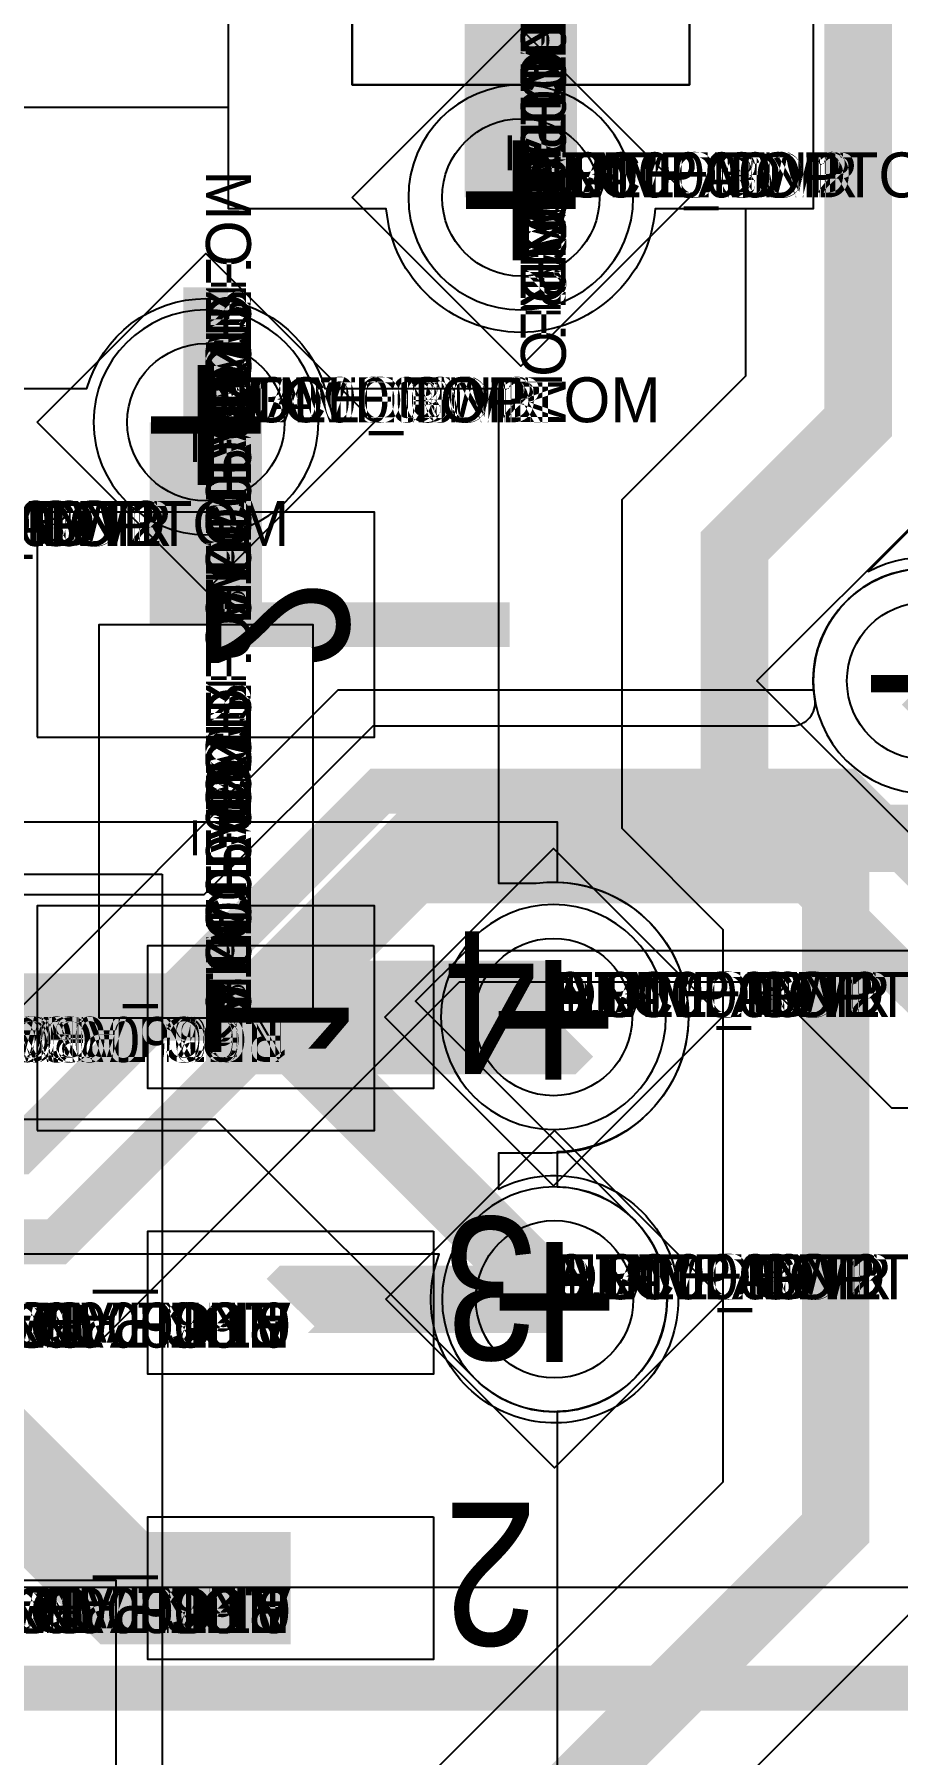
# Model space of a CAD drawing. Extents: x 0 to 323, y 0 to 320.
# Drawn here: x 74.35 to 78.19, y 230.63 to 238.28 of the extents above; entities that cross this region are included whole.
import ezdxf
from ezdxf.enums import TextEntityAlignment as Align

# ---------------------------------------------------------------- set-up
doc = ezdxf.new("R2010")
doc.units = 0
doc.header["$MEASUREMENT"] = 0
doc.layers.get('0').update_dxf_attribs({"linetype": 'CONTINUOUS'})
for name, color, linetype in [('CDN_FIGURES', 7, 'CONTINUOUS'), ('ETCH_BOTTOM', 7, 'CONTINUOUS'), ('ETCH_GND', 3, 'CONTINUOUS'), ('ETCH_INT1', 4, 'CONTINUOUS'), ('ETCH_INT2', 5, 'CONTINUOUS'), ('ETCH_PWR', 6, 'CONTINUOUS'), ('ETCH_TOP', 2, 'CONTINUOUS'), ('MANUFACTURING_NCLEGEND-1-6', 8, 'CONTINUOUS'), ('PACKAGE_GEOMETRY_ASSEMBLY_TOP', 11, 'CONTINUOUS'), ('PACKAGE_GEOMETRY_PIN_NUMBER', 9, 'CONTINUOUS')]:
    doc.layers.add(name, color=color, linetype=linetype)

# ---------------------------------------------------------------- blocks, each defined once
blk = doc.blocks.new('PAD_INFO')
for tag in ['SHAPE_TYPE', 'PAD_HEIGHT', 'PAD_LAYER', 'PAD_TYPE', 'PAD_WIDTH']:
    blk.add_attdef(tag, (0, 0), '', height=0.2)
at = {"flags": 2}
blk.add_attdef('CDN_TYPE', (0, 0), '', height=0.2, dxfattribs=at)
blk = doc.blocks.new('DRILL_INFO')
at = {"flags": 2}
blk.add_attdef('CDN_TYPE', (0, 0), '', height=0.2, dxfattribs=at)
for tag in ['FSHAPE', 'FCHAR', 'DRILL_HEIGHT', 'DIAMETER', 'PLATED', 'DRILL_WIDTH']:
    blk.add_attdef(tag, (0, 0), '', height=0.2)
blk = doc.blocks.new('VIA0700X0300')
at = {"layer": 'ETCH_BOTTOM'}
blk.add_circle((0, 0), 0.35, dxfattribs=at)
at = {"layer": 'ETCH_GND'}
blk.add_circle((0, 0), 0.35, dxfattribs=at)
at = {"layer": 'ETCH_INT1'}
blk.add_circle((0, 0), 0.35, dxfattribs=at)
at = {"layer": 'ETCH_INT2'}
blk.add_circle((0, 0), 0.35, dxfattribs=at)
at = {"layer": 'ETCH_PWR'}
blk.add_circle((0, 0), 0.35, dxfattribs=at)
at = {"layer": 'ETCH_TOP'}
blk.add_circle((0, 0), 0.35, dxfattribs=at)
ref = blk.add_blockref('PAD_INFO', (0, 0))
ref.add_attrib('PAD_LAYER', 'ETCH_TOP', (0, 0), dxfattribs={"height": 0.2})
ref.add_attrib('SHAPE_TYPE', 'NULL', (0, 0), dxfattribs={"height": 0.2})
ref.add_attrib('PAD_TYPE', 'ANTIPAD', (0, 0), dxfattribs={"height": 0.2})
ref.add_attrib('PAD_WIDTH', '0.000000', (0, 0), dxfattribs={"height": 0.2})
ref.add_attrib('PAD_HEIGHT', '0.000000', (0, 0), dxfattribs={"height": 0.2})
ref = blk.add_blockref('PAD_INFO', (0, 0))
ref.add_attrib('PAD_LAYER', 'ETCH_GND', (0, 0), dxfattribs={"height": 0.2})
ref.add_attrib('SHAPE_TYPE', 'NULL', (0, 0), dxfattribs={"height": 0.2})
ref.add_attrib('PAD_TYPE', 'ANTIPAD', (0, 0), dxfattribs={"height": 0.2})
ref.add_attrib('PAD_WIDTH', '0.000000', (0, 0), dxfattribs={"height": 0.2})
ref.add_attrib('PAD_HEIGHT', '0.000000', (0, 0), dxfattribs={"height": 0.2})
ref = blk.add_blockref('PAD_INFO', (0, 0))
ref.add_attrib('PAD_LAYER', 'ETCH_INT1', (0, 0), dxfattribs={"height": 0.2})
ref.add_attrib('SHAPE_TYPE', 'NULL', (0, 0), dxfattribs={"height": 0.2})
ref.add_attrib('PAD_TYPE', 'ANTIPAD', (0, 0), dxfattribs={"height": 0.2})
ref.add_attrib('PAD_WIDTH', '0.000000', (0, 0), dxfattribs={"height": 0.2})
ref.add_attrib('PAD_HEIGHT', '0.000000', (0, 0), dxfattribs={"height": 0.2})
ref = blk.add_blockref('PAD_INFO', (0, 0))
ref.add_attrib('PAD_LAYER', 'ETCH_INT2', (0, 0), dxfattribs={"height": 0.2})
ref.add_attrib('SHAPE_TYPE', 'NULL', (0, 0), dxfattribs={"height": 0.2})
ref.add_attrib('PAD_TYPE', 'ANTIPAD', (0, 0), dxfattribs={"height": 0.2})
ref.add_attrib('PAD_WIDTH', '0.000000', (0, 0), dxfattribs={"height": 0.2})
ref.add_attrib('PAD_HEIGHT', '0.000000', (0, 0), dxfattribs={"height": 0.2})
ref = blk.add_blockref('PAD_INFO', (0, 0))
ref.add_attrib('PAD_LAYER', 'ETCH_PWR', (0, 0), dxfattribs={"height": 0.2})
ref.add_attrib('SHAPE_TYPE', 'NULL', (0, 0), dxfattribs={"height": 0.2})
ref.add_attrib('PAD_TYPE', 'ANTIPAD', (0, 0), dxfattribs={"height": 0.2})
ref.add_attrib('PAD_WIDTH', '0.000000', (0, 0), dxfattribs={"height": 0.2})
ref.add_attrib('PAD_HEIGHT', '0.000000', (0, 0), dxfattribs={"height": 0.2})
ref = blk.add_blockref('PAD_INFO', (0, 0))
ref.add_attrib('PAD_LAYER', 'ETCH_BOTTOM', (0, 0), dxfattribs={"height": 0.2})
ref.add_attrib('SHAPE_TYPE', 'NULL', (0, 0), dxfattribs={"height": 0.2})
ref.add_attrib('PAD_TYPE', 'ANTIPAD', (0, 0), dxfattribs={"height": 0.2})
ref.add_attrib('PAD_WIDTH', '0.000000', (0, 0), dxfattribs={"height": 0.2})
ref.add_attrib('PAD_HEIGHT', '0.000000', (0, 0), dxfattribs={"height": 0.2})
ref = blk.add_blockref('PAD_INFO', (0, 0))
ref.add_attrib('PAD_LAYER', 'ETCH_TOP', (0, 0), dxfattribs={"height": 0.2})
ref.add_attrib('SHAPE_TYPE', 'NULL', (0, 0), dxfattribs={"height": 0.2})
ref.add_attrib('PAD_TYPE', 'THERMAL', (0, 0), dxfattribs={"height": 0.2})
ref.add_attrib('PAD_WIDTH', '0.000000', (0, 0), dxfattribs={"height": 0.2})
ref.add_attrib('PAD_HEIGHT', '0.000000', (0, 0), dxfattribs={"height": 0.2})
ref = blk.add_blockref('PAD_INFO', (0, 0))
ref.add_attrib('PAD_LAYER', 'ETCH_GND', (0, 0), dxfattribs={"height": 0.2})
ref.add_attrib('SHAPE_TYPE', 'NULL', (0, 0), dxfattribs={"height": 0.2})
ref.add_attrib('PAD_TYPE', 'THERMAL', (0, 0), dxfattribs={"height": 0.2})
ref.add_attrib('PAD_WIDTH', '0.000000', (0, 0), dxfattribs={"height": 0.2})
ref.add_attrib('PAD_HEIGHT', '0.000000', (0, 0), dxfattribs={"height": 0.2})
ref = blk.add_blockref('PAD_INFO', (0, 0))
ref.add_attrib('PAD_LAYER', 'ETCH_INT1', (0, 0), dxfattribs={"height": 0.2})
ref.add_attrib('SHAPE_TYPE', 'NULL', (0, 0), dxfattribs={"height": 0.2})
ref.add_attrib('PAD_TYPE', 'THERMAL', (0, 0), dxfattribs={"height": 0.2})
ref.add_attrib('PAD_WIDTH', '0.000000', (0, 0), dxfattribs={"height": 0.2})
ref.add_attrib('PAD_HEIGHT', '0.000000', (0, 0), dxfattribs={"height": 0.2})
ref = blk.add_blockref('PAD_INFO', (0, 0))
ref.add_attrib('PAD_LAYER', 'ETCH_INT2', (0, 0), dxfattribs={"height": 0.2})
ref.add_attrib('SHAPE_TYPE', 'NULL', (0, 0), dxfattribs={"height": 0.2})
ref.add_attrib('PAD_TYPE', 'THERMAL', (0, 0), dxfattribs={"height": 0.2})
ref.add_attrib('PAD_WIDTH', '0.000000', (0, 0), dxfattribs={"height": 0.2})
ref.add_attrib('PAD_HEIGHT', '0.000000', (0, 0), dxfattribs={"height": 0.2})
ref = blk.add_blockref('PAD_INFO', (0, 0))
ref.add_attrib('PAD_LAYER', 'ETCH_PWR', (0, 0), dxfattribs={"height": 0.2})
ref.add_attrib('SHAPE_TYPE', 'NULL', (0, 0), dxfattribs={"height": 0.2})
ref.add_attrib('PAD_TYPE', 'THERMAL', (0, 0), dxfattribs={"height": 0.2})
ref.add_attrib('PAD_WIDTH', '0.000000', (0, 0), dxfattribs={"height": 0.2})
ref.add_attrib('PAD_HEIGHT', '0.000000', (0, 0), dxfattribs={"height": 0.2})
ref = blk.add_blockref('PAD_INFO', (0, 0))
ref.add_attrib('PAD_LAYER', 'ETCH_BOTTOM', (0, 0), dxfattribs={"height": 0.2})
ref.add_attrib('SHAPE_TYPE', 'NULL', (0, 0), dxfattribs={"height": 0.2})
ref.add_attrib('PAD_TYPE', 'THERMAL', (0, 0), dxfattribs={"height": 0.2})
ref.add_attrib('PAD_WIDTH', '0.000000', (0, 0), dxfattribs={"height": 0.2})
ref.add_attrib('PAD_HEIGHT', '0.000000', (0, 0), dxfattribs={"height": 0.2})
ref = blk.add_blockref('PAD_INFO', (0, 0))
ref.add_attrib('PAD_LAYER', 'ETCH_TOP', (0, 0), dxfattribs={"height": 0.2})
ref.add_attrib('SHAPE_TYPE', 'CIRCLE', (0, 0), dxfattribs={"height": 0.2})
ref.add_attrib('PAD_TYPE', 'REGULAR', (0, 0), dxfattribs={"height": 0.2})
ref.add_attrib('PAD_WIDTH', '0.700000', (0, 0), dxfattribs={"height": 0.2})
ref.add_attrib('PAD_HEIGHT', '0.700000', (0, 0), dxfattribs={"height": 0.2})
ref = blk.add_blockref('PAD_INFO', (0, 0))
ref.add_attrib('PAD_LAYER', 'ETCH_GND', (0, 0), dxfattribs={"height": 0.2})
ref.add_attrib('SHAPE_TYPE', 'CIRCLE', (0, 0), dxfattribs={"height": 0.2})
ref.add_attrib('PAD_TYPE', 'REGULAR', (0, 0), dxfattribs={"height": 0.2})
ref.add_attrib('PAD_WIDTH', '0.700000', (0, 0), dxfattribs={"height": 0.2})
ref.add_attrib('PAD_HEIGHT', '0.700000', (0, 0), dxfattribs={"height": 0.2})
ref = blk.add_blockref('PAD_INFO', (0, 0))
ref.add_attrib('PAD_LAYER', 'ETCH_INT1', (0, 0), dxfattribs={"height": 0.2})
ref.add_attrib('SHAPE_TYPE', 'CIRCLE', (0, 0), dxfattribs={"height": 0.2})
ref.add_attrib('PAD_TYPE', 'REGULAR', (0, 0), dxfattribs={"height": 0.2})
ref.add_attrib('PAD_WIDTH', '0.700000', (0, 0), dxfattribs={"height": 0.2})
ref.add_attrib('PAD_HEIGHT', '0.700000', (0, 0), dxfattribs={"height": 0.2})
ref = blk.add_blockref('PAD_INFO', (0, 0))
ref.add_attrib('PAD_LAYER', 'ETCH_INT2', (0, 0), dxfattribs={"height": 0.2})
ref.add_attrib('SHAPE_TYPE', 'CIRCLE', (0, 0), dxfattribs={"height": 0.2})
ref.add_attrib('PAD_TYPE', 'REGULAR', (0, 0), dxfattribs={"height": 0.2})
ref.add_attrib('PAD_WIDTH', '0.700000', (0, 0), dxfattribs={"height": 0.2})
ref.add_attrib('PAD_HEIGHT', '0.700000', (0, 0), dxfattribs={"height": 0.2})
ref = blk.add_blockref('PAD_INFO', (0, 0))
ref.add_attrib('PAD_LAYER', 'ETCH_PWR', (0, 0), dxfattribs={"height": 0.2})
ref.add_attrib('SHAPE_TYPE', 'CIRCLE', (0, 0), dxfattribs={"height": 0.2})
ref.add_attrib('PAD_TYPE', 'REGULAR', (0, 0), dxfattribs={"height": 0.2})
ref.add_attrib('PAD_WIDTH', '0.700000', (0, 0), dxfattribs={"height": 0.2})
ref.add_attrib('PAD_HEIGHT', '0.700000', (0, 0), dxfattribs={"height": 0.2})
ref = blk.add_blockref('PAD_INFO', (0, 0))
ref.add_attrib('PAD_LAYER', 'ETCH_BOTTOM', (0, 0), dxfattribs={"height": 0.2})
ref.add_attrib('SHAPE_TYPE', 'CIRCLE', (0, 0), dxfattribs={"height": 0.2})
ref.add_attrib('PAD_TYPE', 'REGULAR', (0, 0), dxfattribs={"height": 0.2})
ref.add_attrib('PAD_WIDTH', '0.700000', (0, 0), dxfattribs={"height": 0.2})
ref.add_attrib('PAD_HEIGHT', '0.700000', (0, 0), dxfattribs={"height": 0.2})
ref = blk.add_blockref('DRILL_INFO', (0, 0))
ref.add_attrib('DIAMETER', '0.300000', (0, 0), dxfattribs={"height": 0.2})
ref.add_attrib('PLATED', 'PLATED', (0, 0), dxfattribs={"height": 0.2})
ref.add_attrib('FSHAPE', 'DIAMOND', (0, 0), dxfattribs={"height": 0.2})
ref.add_attrib('FCHAR', '+', (0, 0), dxfattribs={"height": 0.2})
ref.add_attrib('DRILL_WIDTH', '1.500000', (0, 0), dxfattribs={"height": 0.2})
ref.add_attrib('DRILL_HEIGHT', '1.500000', (0, 0), dxfattribs={"height": 0.2})
for tag in ['CDN_TYPE', 'PIN']:
    blk.add_attdef(tag, (0, 0), '', height=0.2)
at = {"flags": 2}
for tag in ['PSTKNAME', 'BBV']:
    blk.add_attdef(tag, (0, 0), '', height=0.2, dxfattribs=at)
blk = doc.blocks.new('FIGURE_DIAMOND')
at = {"layer": 'CDN_FIGURES'}
blk.add_lwpolyline([(-0.5, 0), (0, 0.5), (0.5, 0), (0, -0.5)], close=True, dxfattribs=at)
blk = doc.blocks.new('SMD50_25')
at = {"layer": 'ETCH_TOP'}
blk.add_lwpolyline([(-0.635, -0.3175), (-0.635, 0.3175), (0.635, 0.3175), (0.635, -0.3175)], close=True, dxfattribs=at)
ref = blk.add_blockref('PAD_INFO', (0, 0))
ref.add_attrib('PAD_LAYER', 'ETCH_TOP', (0, 0), dxfattribs={"height": 0.2})
ref.add_attrib('SHAPE_TYPE', 'NULL', (0, 0), dxfattribs={"height": 0.2})
ref.add_attrib('PAD_TYPE', 'ANTIPAD', (0, 0), dxfattribs={"height": 0.2})
ref.add_attrib('PAD_WIDTH', '0.000000', (0, 0), dxfattribs={"height": 0.2})
ref.add_attrib('PAD_HEIGHT', '0.000000', (0, 0), dxfattribs={"height": 0.2})
ref = blk.add_blockref('PAD_INFO', (0, 0))
ref.add_attrib('PAD_LAYER', 'ETCH_GND', (0, 0), dxfattribs={"height": 0.2})
ref.add_attrib('SHAPE_TYPE', 'NULL', (0, 0), dxfattribs={"height": 0.2})
ref.add_attrib('PAD_TYPE', 'ANTIPAD', (0, 0), dxfattribs={"height": 0.2})
ref.add_attrib('PAD_WIDTH', '0.000000', (0, 0), dxfattribs={"height": 0.2})
ref.add_attrib('PAD_HEIGHT', '0.000000', (0, 0), dxfattribs={"height": 0.2})
ref = blk.add_blockref('PAD_INFO', (0, 0))
ref.add_attrib('PAD_LAYER', 'ETCH_INT1', (0, 0), dxfattribs={"height": 0.2})
ref.add_attrib('SHAPE_TYPE', 'NULL', (0, 0), dxfattribs={"height": 0.2})
ref.add_attrib('PAD_TYPE', 'ANTIPAD', (0, 0), dxfattribs={"height": 0.2})
ref.add_attrib('PAD_WIDTH', '0.000000', (0, 0), dxfattribs={"height": 0.2})
ref.add_attrib('PAD_HEIGHT', '0.000000', (0, 0), dxfattribs={"height": 0.2})
ref = blk.add_blockref('PAD_INFO', (0, 0))
ref.add_attrib('PAD_LAYER', 'ETCH_INT2', (0, 0), dxfattribs={"height": 0.2})
ref.add_attrib('SHAPE_TYPE', 'NULL', (0, 0), dxfattribs={"height": 0.2})
ref.add_attrib('PAD_TYPE', 'ANTIPAD', (0, 0), dxfattribs={"height": 0.2})
ref.add_attrib('PAD_WIDTH', '0.000000', (0, 0), dxfattribs={"height": 0.2})
ref.add_attrib('PAD_HEIGHT', '0.000000', (0, 0), dxfattribs={"height": 0.2})
ref = blk.add_blockref('PAD_INFO', (0, 0))
ref.add_attrib('PAD_LAYER', 'ETCH_PWR', (0, 0), dxfattribs={"height": 0.2})
ref.add_attrib('SHAPE_TYPE', 'NULL', (0, 0), dxfattribs={"height": 0.2})
ref.add_attrib('PAD_TYPE', 'ANTIPAD', (0, 0), dxfattribs={"height": 0.2})
ref.add_attrib('PAD_WIDTH', '0.000000', (0, 0), dxfattribs={"height": 0.2})
ref.add_attrib('PAD_HEIGHT', '0.000000', (0, 0), dxfattribs={"height": 0.2})
ref = blk.add_blockref('PAD_INFO', (0, 0))
ref.add_attrib('PAD_LAYER', 'ETCH_BOTTOM', (0, 0), dxfattribs={"height": 0.2})
ref.add_attrib('SHAPE_TYPE', 'NULL', (0, 0), dxfattribs={"height": 0.2})
ref.add_attrib('PAD_TYPE', 'ANTIPAD', (0, 0), dxfattribs={"height": 0.2})
ref.add_attrib('PAD_WIDTH', '0.000000', (0, 0), dxfattribs={"height": 0.2})
ref.add_attrib('PAD_HEIGHT', '0.000000', (0, 0), dxfattribs={"height": 0.2})
ref = blk.add_blockref('PAD_INFO', (0, 0))
ref.add_attrib('PAD_LAYER', 'ETCH_TOP', (0, 0), dxfattribs={"height": 0.2})
ref.add_attrib('SHAPE_TYPE', 'NULL', (0, 0), dxfattribs={"height": 0.2})
ref.add_attrib('PAD_TYPE', 'THERMAL', (0, 0), dxfattribs={"height": 0.2})
ref.add_attrib('PAD_WIDTH', '0.000000', (0, 0), dxfattribs={"height": 0.2})
ref.add_attrib('PAD_HEIGHT', '0.000000', (0, 0), dxfattribs={"height": 0.2})
ref = blk.add_blockref('PAD_INFO', (0, 0))
ref.add_attrib('PAD_LAYER', 'ETCH_GND', (0, 0), dxfattribs={"height": 0.2})
ref.add_attrib('SHAPE_TYPE', 'NULL', (0, 0), dxfattribs={"height": 0.2})
ref.add_attrib('PAD_TYPE', 'THERMAL', (0, 0), dxfattribs={"height": 0.2})
ref.add_attrib('PAD_WIDTH', '0.000000', (0, 0), dxfattribs={"height": 0.2})
ref.add_attrib('PAD_HEIGHT', '0.000000', (0, 0), dxfattribs={"height": 0.2})
ref = blk.add_blockref('PAD_INFO', (0, 0))
ref.add_attrib('PAD_LAYER', 'ETCH_INT1', (0, 0), dxfattribs={"height": 0.2})
ref.add_attrib('SHAPE_TYPE', 'NULL', (0, 0), dxfattribs={"height": 0.2})
ref.add_attrib('PAD_TYPE', 'THERMAL', (0, 0), dxfattribs={"height": 0.2})
ref.add_attrib('PAD_WIDTH', '0.000000', (0, 0), dxfattribs={"height": 0.2})
ref.add_attrib('PAD_HEIGHT', '0.000000', (0, 0), dxfattribs={"height": 0.2})
ref = blk.add_blockref('PAD_INFO', (0, 0))
ref.add_attrib('PAD_LAYER', 'ETCH_INT2', (0, 0), dxfattribs={"height": 0.2})
ref.add_attrib('SHAPE_TYPE', 'NULL', (0, 0), dxfattribs={"height": 0.2})
ref.add_attrib('PAD_TYPE', 'THERMAL', (0, 0), dxfattribs={"height": 0.2})
ref.add_attrib('PAD_WIDTH', '0.000000', (0, 0), dxfattribs={"height": 0.2})
ref.add_attrib('PAD_HEIGHT', '0.000000', (0, 0), dxfattribs={"height": 0.2})
ref = blk.add_blockref('PAD_INFO', (0, 0))
ref.add_attrib('PAD_LAYER', 'ETCH_PWR', (0, 0), dxfattribs={"height": 0.2})
ref.add_attrib('SHAPE_TYPE', 'NULL', (0, 0), dxfattribs={"height": 0.2})
ref.add_attrib('PAD_TYPE', 'THERMAL', (0, 0), dxfattribs={"height": 0.2})
ref.add_attrib('PAD_WIDTH', '0.000000', (0, 0), dxfattribs={"height": 0.2})
ref.add_attrib('PAD_HEIGHT', '0.000000', (0, 0), dxfattribs={"height": 0.2})
ref = blk.add_blockref('PAD_INFO', (0, 0))
ref.add_attrib('PAD_LAYER', 'ETCH_BOTTOM', (0, 0), dxfattribs={"height": 0.2})
ref.add_attrib('SHAPE_TYPE', 'NULL', (0, 0), dxfattribs={"height": 0.2})
ref.add_attrib('PAD_TYPE', 'THERMAL', (0, 0), dxfattribs={"height": 0.2})
ref.add_attrib('PAD_WIDTH', '0.000000', (0, 0), dxfattribs={"height": 0.2})
ref.add_attrib('PAD_HEIGHT', '0.000000', (0, 0), dxfattribs={"height": 0.2})
ref = blk.add_blockref('PAD_INFO', (0, 0))
ref.add_attrib('PAD_LAYER', 'ETCH_TOP', (0, 0), dxfattribs={"height": 0.2})
ref.add_attrib('SHAPE_TYPE', 'RECTANGLE', (0, 0), dxfattribs={"height": 0.2})
ref.add_attrib('PAD_TYPE', 'REGULAR', (0, 0), dxfattribs={"height": 0.2})
ref.add_attrib('PAD_WIDTH', '1.270000', (0, 0), dxfattribs={"height": 0.2})
ref.add_attrib('PAD_HEIGHT', '0.635000', (0, 0), dxfattribs={"height": 0.2})
ref = blk.add_blockref('PAD_INFO', (0, 0))
ref.add_attrib('PAD_LAYER', 'ETCH_GND', (0, 0), dxfattribs={"height": 0.2})
ref.add_attrib('SHAPE_TYPE', 'NULL', (0, 0), dxfattribs={"height": 0.2})
ref.add_attrib('PAD_TYPE', 'REGULAR', (0, 0), dxfattribs={"height": 0.2})
ref.add_attrib('PAD_WIDTH', '0.000000', (0, 0), dxfattribs={"height": 0.2})
ref.add_attrib('PAD_HEIGHT', '0.000000', (0, 0), dxfattribs={"height": 0.2})
ref = blk.add_blockref('PAD_INFO', (0, 0))
ref.add_attrib('PAD_LAYER', 'ETCH_INT1', (0, 0), dxfattribs={"height": 0.2})
ref.add_attrib('SHAPE_TYPE', 'NULL', (0, 0), dxfattribs={"height": 0.2})
ref.add_attrib('PAD_TYPE', 'REGULAR', (0, 0), dxfattribs={"height": 0.2})
ref.add_attrib('PAD_WIDTH', '0.000000', (0, 0), dxfattribs={"height": 0.2})
ref.add_attrib('PAD_HEIGHT', '0.000000', (0, 0), dxfattribs={"height": 0.2})
ref = blk.add_blockref('PAD_INFO', (0, 0))
ref.add_attrib('PAD_LAYER', 'ETCH_INT2', (0, 0), dxfattribs={"height": 0.2})
ref.add_attrib('SHAPE_TYPE', 'NULL', (0, 0), dxfattribs={"height": 0.2})
ref.add_attrib('PAD_TYPE', 'REGULAR', (0, 0), dxfattribs={"height": 0.2})
ref.add_attrib('PAD_WIDTH', '0.000000', (0, 0), dxfattribs={"height": 0.2})
ref.add_attrib('PAD_HEIGHT', '0.000000', (0, 0), dxfattribs={"height": 0.2})
ref = blk.add_blockref('PAD_INFO', (0, 0))
ref.add_attrib('PAD_LAYER', 'ETCH_PWR', (0, 0), dxfattribs={"height": 0.2})
ref.add_attrib('SHAPE_TYPE', 'NULL', (0, 0), dxfattribs={"height": 0.2})
ref.add_attrib('PAD_TYPE', 'REGULAR', (0, 0), dxfattribs={"height": 0.2})
ref.add_attrib('PAD_WIDTH', '0.000000', (0, 0), dxfattribs={"height": 0.2})
ref.add_attrib('PAD_HEIGHT', '0.000000', (0, 0), dxfattribs={"height": 0.2})
ref = blk.add_blockref('PAD_INFO', (0, 0))
ref.add_attrib('PAD_LAYER', 'ETCH_BOTTOM', (0, 0), dxfattribs={"height": 0.2})
ref.add_attrib('SHAPE_TYPE', 'NULL', (0, 0), dxfattribs={"height": 0.2})
ref.add_attrib('PAD_TYPE', 'REGULAR', (0, 0), dxfattribs={"height": 0.2})
ref.add_attrib('PAD_WIDTH', '0.000000', (0, 0), dxfattribs={"height": 0.2})
ref.add_attrib('PAD_HEIGHT', '0.000000', (0, 0), dxfattribs={"height": 0.2})
ref = blk.add_blockref('DRILL_INFO', (0, 0))
ref.add_attrib('DIAMETER', '0.000000', (0, 0), dxfattribs={"height": 0.2})
ref.add_attrib('PLATED', 'NON_PLATED', (0, 0), dxfattribs={"height": 0.2})
ref.add_attrib('FSHAPE', 'NULL', (0, 0), dxfattribs={"height": 0.2})
ref.add_attrib('DRILL_WIDTH', '0.000000', (0, 0), dxfattribs={"height": 0.2})
ref.add_attrib('DRILL_HEIGHT', '0.000000', (0, 0), dxfattribs={"height": 0.2})
for tag in ['CDN_TYPE', 'PIN']:
    blk.add_attdef(tag, (0, 0), '', height=0.2)
at = {"flags": 2}
for tag in ['PSTKNAME', 'BBV']:
    blk.add_attdef(tag, (0, 0), '', height=0.2, dxfattribs=at)
blk = doc.blocks.new('SOIC8')
at = {"layer": 'PACKAGE_GEOMETRY_ASSEMBLY_TOP'}
blk.add_lwpolyline([(-1.905, -2.54), (-1.905, 2.54), (1.905, 2.54), (1.905, -2.54)], close=True, dxfattribs=at)
at = {"layer": 'ETCH_TOP'}
ref = blk.add_blockref('SMD50_25', (-2.4765, 1.905), dxfattribs=at)
ref.add_attrib('CDN_TYPE', 'PIN', (0, 0), dxfattribs={"height": 0.2})
ref.add_attrib('PIN', '1', (0, 0), dxfattribs={"height": 0.2})
ref = blk.add_blockref('SMD50_25', (-2.4765, 0.635), dxfattribs=at)
ref.add_attrib('CDN_TYPE', 'PIN', (0, 0), dxfattribs={"height": 0.2})
ref.add_attrib('PIN', '2', (0, 0), dxfattribs={"height": 0.2})
ref = blk.add_blockref('SMD50_25', (-2.4765, -0.635), dxfattribs=at)
ref.add_attrib('CDN_TYPE', 'PIN', (0, 0), dxfattribs={"height": 0.2})
ref.add_attrib('PIN', '3', (0, 0), dxfattribs={"height": 0.2})
ref = blk.add_blockref('SMD50_25', (-2.4765, -1.905), dxfattribs=at)
ref.add_attrib('CDN_TYPE', 'PIN', (0, 0), dxfattribs={"height": 0.2})
ref.add_attrib('PIN', '4', (0, 0), dxfattribs={"height": 0.2})
at = {"flags": 2}
for tag in ['SYMBOL_TYPE', 'CDN_TYPE', 'REFDES']:
    blk.add_attdef(tag, (0, 0), '', height=0.2, dxfattribs=at)
blk = doc.blocks.new('RC1000X1500TS')
at = {"layer": 'ETCH_TOP'}
blk.add_lwpolyline([(-0.5, -0.75), (-0.5, 0.75), (0.5, 0.75), (0.5, -0.75)], close=True, dxfattribs=at)
ref = blk.add_blockref('PAD_INFO', (0, 0))
ref.add_attrib('PAD_LAYER', 'ETCH_TOP', (0, 0), dxfattribs={"height": 0.2})
ref.add_attrib('SHAPE_TYPE', 'NULL', (0, 0), dxfattribs={"height": 0.2})
ref.add_attrib('PAD_TYPE', 'ANTIPAD', (0, 0), dxfattribs={"height": 0.2})
ref.add_attrib('PAD_WIDTH', '0.000000', (0, 0), dxfattribs={"height": 0.2})
ref.add_attrib('PAD_HEIGHT', '0.000000', (0, 0), dxfattribs={"height": 0.2})
ref = blk.add_blockref('PAD_INFO', (0, 0))
ref.add_attrib('PAD_LAYER', 'ETCH_GND', (0, 0), dxfattribs={"height": 0.2})
ref.add_attrib('SHAPE_TYPE', 'NULL', (0, 0), dxfattribs={"height": 0.2})
ref.add_attrib('PAD_TYPE', 'ANTIPAD', (0, 0), dxfattribs={"height": 0.2})
ref.add_attrib('PAD_WIDTH', '0.000000', (0, 0), dxfattribs={"height": 0.2})
ref.add_attrib('PAD_HEIGHT', '0.000000', (0, 0), dxfattribs={"height": 0.2})
ref = blk.add_blockref('PAD_INFO', (0, 0))
ref.add_attrib('PAD_LAYER', 'ETCH_INT1', (0, 0), dxfattribs={"height": 0.2})
ref.add_attrib('SHAPE_TYPE', 'NULL', (0, 0), dxfattribs={"height": 0.2})
ref.add_attrib('PAD_TYPE', 'ANTIPAD', (0, 0), dxfattribs={"height": 0.2})
ref.add_attrib('PAD_WIDTH', '0.000000', (0, 0), dxfattribs={"height": 0.2})
ref.add_attrib('PAD_HEIGHT', '0.000000', (0, 0), dxfattribs={"height": 0.2})
ref = blk.add_blockref('PAD_INFO', (0, 0))
ref.add_attrib('PAD_LAYER', 'ETCH_INT2', (0, 0), dxfattribs={"height": 0.2})
ref.add_attrib('SHAPE_TYPE', 'NULL', (0, 0), dxfattribs={"height": 0.2})
ref.add_attrib('PAD_TYPE', 'ANTIPAD', (0, 0), dxfattribs={"height": 0.2})
ref.add_attrib('PAD_WIDTH', '0.000000', (0, 0), dxfattribs={"height": 0.2})
ref.add_attrib('PAD_HEIGHT', '0.000000', (0, 0), dxfattribs={"height": 0.2})
ref = blk.add_blockref('PAD_INFO', (0, 0))
ref.add_attrib('PAD_LAYER', 'ETCH_PWR', (0, 0), dxfattribs={"height": 0.2})
ref.add_attrib('SHAPE_TYPE', 'NULL', (0, 0), dxfattribs={"height": 0.2})
ref.add_attrib('PAD_TYPE', 'ANTIPAD', (0, 0), dxfattribs={"height": 0.2})
ref.add_attrib('PAD_WIDTH', '0.000000', (0, 0), dxfattribs={"height": 0.2})
ref.add_attrib('PAD_HEIGHT', '0.000000', (0, 0), dxfattribs={"height": 0.2})
ref = blk.add_blockref('PAD_INFO', (0, 0))
ref.add_attrib('PAD_LAYER', 'ETCH_BOTTOM', (0, 0), dxfattribs={"height": 0.2})
ref.add_attrib('SHAPE_TYPE', 'NULL', (0, 0), dxfattribs={"height": 0.2})
ref.add_attrib('PAD_TYPE', 'ANTIPAD', (0, 0), dxfattribs={"height": 0.2})
ref.add_attrib('PAD_WIDTH', '0.000000', (0, 0), dxfattribs={"height": 0.2})
ref.add_attrib('PAD_HEIGHT', '0.000000', (0, 0), dxfattribs={"height": 0.2})
ref = blk.add_blockref('PAD_INFO', (0, 0))
ref.add_attrib('PAD_LAYER', 'ETCH_TOP', (0, 0), dxfattribs={"height": 0.2})
ref.add_attrib('SHAPE_TYPE', 'NULL', (0, 0), dxfattribs={"height": 0.2})
ref.add_attrib('PAD_TYPE', 'THERMAL', (0, 0), dxfattribs={"height": 0.2})
ref.add_attrib('PAD_WIDTH', '0.000000', (0, 0), dxfattribs={"height": 0.2})
ref.add_attrib('PAD_HEIGHT', '0.000000', (0, 0), dxfattribs={"height": 0.2})
ref = blk.add_blockref('PAD_INFO', (0, 0))
ref.add_attrib('PAD_LAYER', 'ETCH_GND', (0, 0), dxfattribs={"height": 0.2})
ref.add_attrib('SHAPE_TYPE', 'NULL', (0, 0), dxfattribs={"height": 0.2})
ref.add_attrib('PAD_TYPE', 'THERMAL', (0, 0), dxfattribs={"height": 0.2})
ref.add_attrib('PAD_WIDTH', '0.000000', (0, 0), dxfattribs={"height": 0.2})
ref.add_attrib('PAD_HEIGHT', '0.000000', (0, 0), dxfattribs={"height": 0.2})
ref = blk.add_blockref('PAD_INFO', (0, 0))
ref.add_attrib('PAD_LAYER', 'ETCH_INT1', (0, 0), dxfattribs={"height": 0.2})
ref.add_attrib('SHAPE_TYPE', 'NULL', (0, 0), dxfattribs={"height": 0.2})
ref.add_attrib('PAD_TYPE', 'THERMAL', (0, 0), dxfattribs={"height": 0.2})
ref.add_attrib('PAD_WIDTH', '0.000000', (0, 0), dxfattribs={"height": 0.2})
ref.add_attrib('PAD_HEIGHT', '0.000000', (0, 0), dxfattribs={"height": 0.2})
ref = blk.add_blockref('PAD_INFO', (0, 0))
ref.add_attrib('PAD_LAYER', 'ETCH_INT2', (0, 0), dxfattribs={"height": 0.2})
ref.add_attrib('SHAPE_TYPE', 'NULL', (0, 0), dxfattribs={"height": 0.2})
ref.add_attrib('PAD_TYPE', 'THERMAL', (0, 0), dxfattribs={"height": 0.2})
ref.add_attrib('PAD_WIDTH', '0.000000', (0, 0), dxfattribs={"height": 0.2})
ref.add_attrib('PAD_HEIGHT', '0.000000', (0, 0), dxfattribs={"height": 0.2})
ref = blk.add_blockref('PAD_INFO', (0, 0))
ref.add_attrib('PAD_LAYER', 'ETCH_PWR', (0, 0), dxfattribs={"height": 0.2})
ref.add_attrib('SHAPE_TYPE', 'NULL', (0, 0), dxfattribs={"height": 0.2})
ref.add_attrib('PAD_TYPE', 'THERMAL', (0, 0), dxfattribs={"height": 0.2})
ref.add_attrib('PAD_WIDTH', '0.000000', (0, 0), dxfattribs={"height": 0.2})
ref.add_attrib('PAD_HEIGHT', '0.000000', (0, 0), dxfattribs={"height": 0.2})
ref = blk.add_blockref('PAD_INFO', (0, 0))
ref.add_attrib('PAD_LAYER', 'ETCH_BOTTOM', (0, 0), dxfattribs={"height": 0.2})
ref.add_attrib('SHAPE_TYPE', 'NULL', (0, 0), dxfattribs={"height": 0.2})
ref.add_attrib('PAD_TYPE', 'THERMAL', (0, 0), dxfattribs={"height": 0.2})
ref.add_attrib('PAD_WIDTH', '0.000000', (0, 0), dxfattribs={"height": 0.2})
ref.add_attrib('PAD_HEIGHT', '0.000000', (0, 0), dxfattribs={"height": 0.2})
ref = blk.add_blockref('PAD_INFO', (0, 0))
ref.add_attrib('PAD_LAYER', 'ETCH_GND', (0, 0), dxfattribs={"height": 0.2})
ref.add_attrib('SHAPE_TYPE', 'NULL', (0, 0), dxfattribs={"height": 0.2})
ref.add_attrib('PAD_TYPE', 'REGULAR', (0, 0), dxfattribs={"height": 0.2})
ref.add_attrib('PAD_WIDTH', '0.000000', (0, 0), dxfattribs={"height": 0.2})
ref.add_attrib('PAD_HEIGHT', '0.000000', (0, 0), dxfattribs={"height": 0.2})
ref = blk.add_blockref('PAD_INFO', (0, 0))
ref.add_attrib('PAD_LAYER', 'ETCH_INT1', (0, 0), dxfattribs={"height": 0.2})
ref.add_attrib('SHAPE_TYPE', 'NULL', (0, 0), dxfattribs={"height": 0.2})
ref.add_attrib('PAD_TYPE', 'REGULAR', (0, 0), dxfattribs={"height": 0.2})
ref.add_attrib('PAD_WIDTH', '0.000000', (0, 0), dxfattribs={"height": 0.2})
ref.add_attrib('PAD_HEIGHT', '0.000000', (0, 0), dxfattribs={"height": 0.2})
ref = blk.add_blockref('PAD_INFO', (0, 0))
ref.add_attrib('PAD_LAYER', 'ETCH_INT2', (0, 0), dxfattribs={"height": 0.2})
ref.add_attrib('SHAPE_TYPE', 'NULL', (0, 0), dxfattribs={"height": 0.2})
ref.add_attrib('PAD_TYPE', 'REGULAR', (0, 0), dxfattribs={"height": 0.2})
ref.add_attrib('PAD_WIDTH', '0.000000', (0, 0), dxfattribs={"height": 0.2})
ref.add_attrib('PAD_HEIGHT', '0.000000', (0, 0), dxfattribs={"height": 0.2})
ref = blk.add_blockref('PAD_INFO', (0, 0))
ref.add_attrib('PAD_LAYER', 'ETCH_PWR', (0, 0), dxfattribs={"height": 0.2})
ref.add_attrib('SHAPE_TYPE', 'NULL', (0, 0), dxfattribs={"height": 0.2})
ref.add_attrib('PAD_TYPE', 'REGULAR', (0, 0), dxfattribs={"height": 0.2})
ref.add_attrib('PAD_WIDTH', '0.000000', (0, 0), dxfattribs={"height": 0.2})
ref.add_attrib('PAD_HEIGHT', '0.000000', (0, 0), dxfattribs={"height": 0.2})
ref = blk.add_blockref('PAD_INFO', (0, 0))
ref.add_attrib('PAD_LAYER', 'ETCH_BOTTOM', (0, 0), dxfattribs={"height": 0.2})
ref.add_attrib('SHAPE_TYPE', 'NULL', (0, 0), dxfattribs={"height": 0.2})
ref.add_attrib('PAD_TYPE', 'REGULAR', (0, 0), dxfattribs={"height": 0.2})
ref.add_attrib('PAD_WIDTH', '0.000000', (0, 0), dxfattribs={"height": 0.2})
ref.add_attrib('PAD_HEIGHT', '0.000000', (0, 0), dxfattribs={"height": 0.2})
ref = blk.add_blockref('DRILL_INFO', (0, 0))
ref.add_attrib('DIAMETER', '0.000000', (0, 0), dxfattribs={"height": 0.2})
ref.add_attrib('PLATED', 'PLATED', (0, 0), dxfattribs={"height": 0.2})
ref.add_attrib('FSHAPE', 'NULL', (0, 0), dxfattribs={"height": 0.2})
ref.add_attrib('DRILL_WIDTH', '0.000000', (0, 0), dxfattribs={"height": 0.2})
ref.add_attrib('DRILL_HEIGHT', '0.000000', (0, 0), dxfattribs={"height": 0.2})
ref = blk.add_blockref('PAD_INFO', (0, 0))
ref.add_attrib('PAD_LAYER', 'ETCH_TOP', (0, 0), dxfattribs={"height": 0.2})
ref.add_attrib('SHAPE_TYPE', 'RECTANGLE', (0, 0), dxfattribs={"height": 0.2})
ref.add_attrib('PAD_TYPE', 'REGULAR', (0, 0), dxfattribs={"height": 0.2})
ref.add_attrib('PAD_WIDTH', '1.000000', (0, 0), dxfattribs={"height": 0.2})
ref.add_attrib('PAD_HEIGHT', '1.500000', (0, 0), dxfattribs={"height": 0.2})
for tag in ['CDN_TYPE', 'PIN']:
    blk.add_attdef(tag, (0, 0), '', height=0.2)
at = {"flags": 2}
for tag in ['PSTKNAME', 'BBV']:
    blk.add_attdef(tag, (0, 0), '', height=0.2, dxfattribs=at)
blk = doc.blocks.new('F56')
at = {"layer": 'PACKAGE_GEOMETRY_ASSEMBLY_TOP'}
blk.add_lwpolyline([(0, -0.475), (1.75, -0.475), (1.75, 0.475), (0, 0.475)], close=True, dxfattribs=at)
at = {"layer": 'ETCH_TOP'}
ref = blk.add_blockref('RC1000X1500TS', (0, 0), dxfattribs=at)
ref.add_attrib('CDN_TYPE', 'PIN', (0, 0), dxfattribs={"height": 0.2})
ref.add_attrib('PIN', '1', (0, 0), dxfattribs={"height": 0.2})
ref = blk.add_blockref('RC1000X1500TS', (1.75, 0), dxfattribs=at)
ref.add_attrib('CDN_TYPE', 'PIN', (0, 0), dxfattribs={"height": 0.2})
ref.add_attrib('PIN', '2', (0, 0), dxfattribs={"height": 0.2})
at = {"flags": 2}
for tag in ['SYMBOL_TYPE', 'CDN_TYPE', 'REFDES']:
    blk.add_attdef(tag, (0, 0), '', height=0.2, dxfattribs=at)

msp = doc.modelspace()

# ---------------------------------------------------------------- linework, layer by layer
at = {"layer": 'ETCH_BOTTOM'}
for points, format in [([(71.9127, 231.4056), (74.7127, 231.4056), (74.7127, 229.9556, -0.265444), (75.2295, 229.6603), (77.4125, 231.8433), (77.4125, 234.2984), (76.9625, 234.7484), (76.9625, 236.2126), (77.5125, 236.7626), (77.5125, 237.5054), (77.1106, 237.5054, -0.919724), (75.9146, 237.5054), (75.2125, 237.5054), (75.2125, 241.3556), (75.9125, 241.3556), (75.9125, 241.5555, -1), (77.1127, 241.5555), (77.1127, 241.3556), (77.5125, 241.3556), (77.5125, 242.2655, -0.147017), (77.259, 242.4019), (74.821, 244.8398, -1.558206)], "xyb"), ([(41.0626, 223.7555, 0.3, 0.3, 0), (41.3576, 223.4605, 0.3, 0.3, 0), (61.5678, 223.4605, 0.3, 0.3, 0), (65.7126, 227.6053, 0.3, 0.3, 0), (73.8817, 227.6053, 0.3, 0.3, 0), (77.9126, 231.6362, 0.3, 0.3, 0), (77.9126, 234.5055, 0.3, 0.3, 0), (77.4626, 234.9555, 0.3, 0.3, 0), (77.4626, 236.0055, 0.3, 0.3, 0), (78.0126, 236.5555, 0.3, 0.3, 0), (78.0126, 242.6555, 0.3, 0.3, 0), (77.9126, 242.7555, 0.3, 0.3, 0)], "xyseb"), ([(89.7697, 242.2554), (78.5127, 242.2554), (78.5127, 236.3484), (78.0569, 235.8926, -0.320257), (78.6901, 235.8056), (79.6717, 235.8056, -1.241666), (80.6627, 235.3892), (80.6627, 235.0703, -0.30157), (81.0125, 235.5679), (81.0125, 236.1056), (81.8226, 236.1056, -0.612319), (82.8026, 236.1056), (83.6127, 236.1056), (83.6127, 235.5679, -0.284117), (83.9604, 235.1056), (84.4834, 235.1056, -0.755811), (85.5418, 235.1056), (86.3127, 235.1056)], "xyb"), ([(76.5126, 237.5555, 0.5, 0.5, 0), (76.5126, 238.5555, 0.5, 0.5, 0)], "xyseb"), ([(75.1126, 236.5555, 0.2, 0.2, 0), (75.1126, 237.1563, 0.2, 0.2, 0)], "xyseb"), ([(73.8125, 236.7056), (74.5834, 236.7056, -0.755811), (75.6418, 236.7056), (76.4127, 236.7056), (76.4127, 234.5056), (76.5803, 234.5056, -0.715936), (77.0819, 233.4862), (77.0769, 233.4812, -0.198912), (76.6526, 233.3054), (76.4127, 233.3054), (76.4127, 233.1456, -5.438555), (76.1501, 232.8554), (73.8125, 232.8554)], "xyb"), ([(75.1126, 235.6555, 0.5, 0.5, 0), (75.1126, 236.5555, 0.5, 0.5, 0)], "xyseb"), ([(75.1126, 235.6555, 0.2, 0.2, 0), (76.4634, 235.6555, 0.2, 0.2, 0)], "xyseb"), ([(79.3626, 234.7555, 0.3, 0.3, 0), (78.9626, 234.7555, 0.3, 0.3, 0), (78.3126, 235.4055, 0.3, 0.3, 0)], "xyseb"), ([(80.6125, 230.1713), (80.6125, 230.9056), (82.8125, 230.9056), (82.8125, 231.9555, -0.131577), (82.8928, 232.2554), (81.0125, 232.2554), (81.0125, 234.5431, -0.30157), (80.6627, 235.0407), (80.6627, 231.9554), (79.9081, 231.9554, -0.089114), (79.7869, 231.7812), (79.5369, 231.5312, -0.668118), (78.5125, 231.9554), (78.4127, 231.9554), (78.4127, 231.4291), (74.0888, 227.1052)], "xyb"), ([(75.1126, 233.9055, 0.5, 0.5, 0), (76.6526, 233.9055, 0.5, 0.5, 0), (76.6576, 233.9105, 0.5, 0.5, 0)], "xyseb")]:
    msp.add_lwpolyline(points, format=format, dxfattribs=at)
at = {"layer": 'ETCH_GND'}
for points in [[(77.0127, 237.5555, 1), (76.0125, 237.5555, 1)], [(77.1577, 233.9105, 1), (76.1575, 233.9105, 1)], [(77.1627, 232.6555, 1), (76.1625, 232.6555, 1)]]:
    msp.add_lwpolyline(points, format="xyb", close=True, dxfattribs=at)
at = {"layer": 'ETCH_INT1'}
for points in [[(77.0127, 237.5555, 1), (76.0125, 237.5555, 1)], [(75.6127, 236.5555, 1), (74.6125, 236.5555, 1)], [(77.1627, 232.6555, 1), (76.1625, 232.6555, 1)]]:
    msp.add_lwpolyline(points, format="xyb", close=True, dxfattribs=at)
for points, format in [([(37.371, 234.8556), (49.8619, 234.8556), (50.1797, 235.1734, -3.462228), (50.6902, 235.3276), (62.0413, 235.3276), (63.6083, 233.7606), (68.9805, 233.7606, -1.362386), (69.9347, 233.7606), (74.0955, 233.7606), (75.7005, 235.3656), (77.8141, 235.3656, -1.861624), (78.5439, 234.9621), (78.7004, 234.8056), (80.7794, 234.8056, -1.73133), (81.6458, 234.8056), (82.9794, 234.8056, -1.73133), (83.8458, 234.8056), (84.5355, 234.8056, -1.362386), (85.4897, 234.8056), (89.4855, 234.8056, -1.362386)], "xyb"), ([(99.4983, 234.3555, 0.2, 0.2, 0), (78.514, 234.3555, 0.2, 0.2, 0), (77.954, 234.9155, 0.2, 0.2, 0), (75.8869, 234.9155, 0.2, 0.2, 0), (74.2819, 233.3105, 0.2, 0.2, 0), (63.4219, 233.3105, 0.2, 0.2, 0), (61.8549, 234.8775, 0.2, 0.2, 0), (50.5203, 234.8775, 0.2, 0.2, 0), (50.0483, 234.4055, 0.2, 0.2, 0), (26.6469, 234.4055, 0.2, 0.2, 0), (26.2119, 234.8405, 0.2, 0.2, 0), (20.1333, 234.8405, 0.2, 0.2, 0), (19.1683, 233.8755, 0.2, 0.2, 0), (9.9426, 233.8755, 0.2, 0.2, 0), (8.9926, 232.9255, 0.2, 0.2, 0)], "xyseb"), ([(10.9926, 232.9255, 0.2, 0.2, 0), (11.5426, 233.4755, 0.2, 0.2, 0), (19.334, 233.4755, 0.2, 0.2, 0), (20.299, 234.4405, 0.2, 0.2, 0), (26.0462, 234.4405, 0.2, 0.2, 0), (26.4812, 234.0055, 0.2, 0.2, 0), (50.214, 234.0055, 0.2, 0.2, 0), (50.686, 234.4775, 0.2, 0.2, 0), (61.6892, 234.4775, 0.2, 0.2, 0), (63.2562, 232.9105, 0.2, 0.2, 0), (74.4476, 232.9105, 0.2, 0.2, 0), (76.0526, 234.5155, 0.2, 0.2, 0), (77.7883, 234.5155, 0.2, 0.2, 0), (78.3483, 233.9555, 0.2, 0.2, 0), (99.3326, 233.9555, 0.2, 0.2, 0)], "xyseb"), ([(99.1462, 233.5054), (78.1619, 233.5054), (77.6019, 234.0654), (76.239, 234.0654), (74.634, 232.4604), (63.0698, 232.4604), (62.206, 233.3242, -1.36261), (61.5313, 233.9989), (61.5028, 234.0274), (51.4117, 234.0274, -0.915475), (50.4912, 233.6462), (50.4004, 233.5554), (45.2897, 233.5554, -1.362386), (44.3355, 233.5554), (37.1699, 233.5554, -2.378934)], "xyb"), ([(36.1276, 230.9056), (46.9037, 230.9056, -1.968312), (47.7115, 230.9056), (53.2719, 230.9056), (53.4399, 231.0737), (53.6096, 231.2436, -0.199076), (53.9281, 231.3756), (68.9982, 231.3756, -1.88217), (69.827, 231.3756), (86.6482, 231.3756, -1.88217)], "xyb"), ([(89.1683, 230.9255, 0.2, 0.2, 0), (53.9281, 230.9255, 0.2, 0.2, 0), (53.7583, 230.7555, 0.2, 0.2, 0), (53.4583, 230.4555, 0.2, 0.2, 0), (36.314, 230.4555, 0.2, 0.2, 0), (35.939, 230.0805, 0.2, 0.2, 0), (26.2519, 230.0805, 0.2, 0.2, 0), (25.7769, 230.5555, 0.2, 0.2, 0), (22.7483, 230.5555, 0.2, 0.2, 0), (22.2733, 230.0805, 0.2, 0.2, 0), (19.4033, 230.0805, 0.2, 0.2, 0), (17.4983, 231.9855, 0.2, 0.2, 0), (11.4869, 231.9855, 0.2, 0.2, 0), (11.4768, 231.9755, 0.2, 0.2, 0), (10.0426, 231.9755, 0.2, 0.2, 0), (8.9926, 230.9255, 0.2, 0.2, 0)], "xyseb")]:
    msp.add_lwpolyline(points, format=format, dxfattribs=at)
at = {"layer": 'ETCH_INT2'}
for points in [[(76.5126, 238.0556, 1), (76.5126, 237.0554, 1)], [(75.1126, 237.0556, 1), (75.1126, 236.0554, 1)]]:
    msp.add_lwpolyline(points, format="xyb", close=True, dxfattribs=at)
for points, format in [([(75.3126, 233.9555, 0.3, 0.3, 0), (70.8626, 233.9555, 0.3, 0.3, 0), (70.0626, 233.1555, 0.3, 0.3, 0), (63.3126, 233.1555, 0.3, 0.3, 0), (61.8126, 234.6555, 0.3, 0.3, 0), (39.5546, 234.6555, 0.3, 0.3, 0), (38.5546, 235.6555, 0.3, 0.3, 0), (37.2319, 235.6555, 0.3, 0.3, 0), (37.1819, 235.7055, 0.3, 0.3, 0), (36.6433, 235.7055, 0.3, 0.3, 0), (36.5933, 235.6555, 0.3, 0.3, 0), (31.7626, 235.6555, 0.3, 0.3, 0), (29.9126, 233.8055, 0.3, 0.3, 0), (29.9126, 232.9555, 0.3, 0.3, 0)], "xyseb"), ([(70.6555, 234.4556), (75.1055, 234.4556), (75.8555, 235.2056), (77.7192, 235.2056, 0.463209), (77.8193, 235.3236, -1.179713), (78.8059, 235.3236, 0.463209)], "xyb"), ([(84.8426, 233.8755, 0.3, 0.3, 0), (84.8095, 233.8755, 0.3, 0.3, 0), (84.6295, 234.0555, 0.3, 0.3, 0), (80.7626, 234.0555, 0.3, 0.3, 0), (80.1126, 234.7055, 0.3, 0.3, 0), (76.0626, 234.7055, 0.3, 0.3, 0), (75.3126, 233.9555, 0.3, 0.3, 0)], "xyseb"), ([(86.709, 231.3019), (84.5795, 233.4314), (84.5729, 233.4349, -0.073279), (84.4559, 233.5219), (84.4224, 233.5554), (80.5555, 233.5554), (79.9055, 234.2054), (76.2697, 234.2054), (76.0448, 233.9805), (77.0162, 233.0091, -1), (76.309, 232.3019), (75.1555, 233.4554), (71.0697, 233.4554), (70.2697, 232.6554), (63.1055, 232.6554), (62.3821, 233.3788, 0.524227), (62.218, 233.3489, -1.555321), (61.6201, 234.0349), (61.6324, 234.0385), (61.6774, 234.0835), (61.6055, 234.1554), (51.5096, 234.1554, 0.504558)], "xyb"), ([(75.3126, 233.9555, 0.3, 0.3, 0), (75.3626, 233.9555, 0.3, 0.3, 0), (76.6626, 232.6555, 0.3, 0.3, 0)], "xyseb")]:
    msp.add_lwpolyline(points, format=format, dxfattribs=at)
at = {"layer": 'ETCH_PWR'}
for points in [[(77.0127, 237.5555, 1), (76.0125, 237.5555, 1)], [(75.6127, 236.5555, 1), (74.6125, 236.5555, 1)], [(78.8127, 235.4055, 1), (77.8125, 235.4055, 1)], [(77.1577, 233.9105, 1), (76.1575, 233.9105, 1)], [(77.1627, 232.6555, 1), (76.1625, 232.6555, 1)]]:
    msp.add_lwpolyline(points, format="xyb", close=True, dxfattribs=at)
at = {"layer": 'ETCH_TOP'}
for points, format in [([(75.1377, 244.8713), (75.1377, 242.1556), (76.5126, 242.1556, -0.517568), (77.0784, 241.3556), (77.8127, 241.3556), (77.8127, 237.5054), (77.1106, 237.5054, -0.919724), (75.9146, 237.5054), (75.2125, 237.5054), (75.2125, 237.9554), (74.179, 237.9554)], "xyb"), ([(76.5126, 238.5555, 0.5, 0.5, 0), (76.5126, 237.5555, 0.5, 0.5, 0)], "xyseb"), ([(75.4891, 231.3705, 0.5, 0.5, 0), (74.7476, 231.3705, 0.5, 0.5, 0), (72.4659, 233.6522, 0.5, 0.5, 0), (72.4626, 233.6522, 0.5, 0.5, 0), (70.4626, 235.6522, 0.5, 0.5, 0), (70.4626, 236.0055, 0.5, 0.5, 0)], "xyseb"), ([(74.304, 234.7781), (76.6742, 234.7781), (76.6742, 234.5104, -0.972711), (76.6742, 233.3106), (76.6742, 233.1555, -0.977069), (76.6742, 232.1555), (76.6742, 229.2329), (75.4387, 229.2329), (75.1369, 228.9312, -1), (74.2883, 229.7798)], "xyb"), ([(75.4891, 233.9105, 0.5, 0.5, 0), (76.6576, 233.9105, 0.5, 0.5, 0)], "xyseb"), ([(76.6626, 232.6555, 0.3, 0.3, 0), (75.5041, 232.6555, 0.3, 0.3, 0), (75.4891, 232.6405, 0.3, 0.3, 0)], "xyseb")]:
    msp.add_lwpolyline(points, format=format, dxfattribs=at)

# ---------------------------------------------------------------- block references
at = {"xscale": -1}
for p, rotation in [((76.5126, 238.5555), 270), ((75.1126, 233.9055), 270), ((71.9126, 230.1055), 180)]:
    msp.add_blockref('F56', p, dxfattribs=dict(at, rotation=rotation))
for name, p, rotation in [('F56', (76.5126, 240.3055), 270), ('SOIC8', (73.0126, 232.0055), 180)]:
    msp.add_blockref(name, p, dxfattribs=dict(rotation=rotation))
at = {"layer": 'ETCH_TOP'}
for p in [(76.5126, 237.5555), (75.1126, 236.5555), (73.4626, 236.0055), (78.3126, 235.4055), (76.6576, 233.9105), (76.6626, 232.6555)]:
    msp.add_blockref('VIA0700X0300', p, dxfattribs=at)
at = {"layer": 'MANUFACTURING_NCLEGEND-1-6', "xscale": 1.5, "yscale": 1.5}
for p in [(76.5126, 237.5555), (75.1126, 236.5555), (78.3126, 235.4055), (76.6576, 233.9105), (76.6626, 232.6555)]:
    msp.add_blockref('FIGURE_DIAMOND', p, dxfattribs=at)

# ---------------------------------------------------------------- texts
at = {"layer": 'MANUFACTURING_NCLEGEND-1-6'}
for p in [(76.5126, 237.5555), (75.1126, 236.5555), (78.3126, 235.4055), (76.6576, 233.9105), (76.6626, 232.6555)]:
    msp.add_text('+', height=0.75, dxfattribs=at).set_placement(p, align=Align.MIDDLE_CENTER)
at = {"layer": 'PACKAGE_GEOMETRY_PIN_NUMBER', "text_generation_flag": 2, "width": 0.88}
for s, p in [('2', (75.1126, 235.6555)), ('1', (75.1126, 233.9055))]:
    msp.add_text(s, height=0.635, rotation=270, dxfattribs=at).set_placement(p, align=Align.CENTER)
at = {"layer": 'PACKAGE_GEOMETRY_PIN_NUMBER', "width": 0.88}
for s, p in [('4', (76.3781, 234.2915)), ('3', (76.3781, 233.0215)), ('2', (76.3781, 231.7515))]:
    msp.add_text(s, height=0.635, rotation=180, dxfattribs=at).set_placement(p, align=Align.CENTER)

doc.saveas('drawing.dxf')
